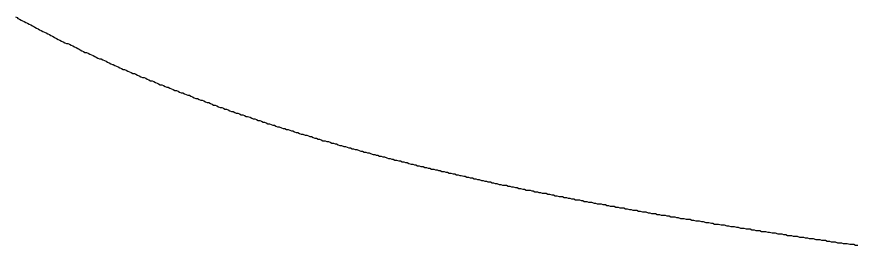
# Model space of a CAD drawing. Header units: millimetres. Extents: x 289 to 9778, y -894 to 6380.
# Drawn here: x 7116.24 to 7126.62, y 383.79 to 386.61 of the extents above; entities that cross this region are included whole.
import ezdxf

# ---------------------------------------------------------------- set-up
doc = ezdxf.new("R2010")
doc.units = ezdxf.units.MM

msp = doc.modelspace()

# ---------------------------------------------------------------- linework, layer by layer
msp.add_polyline3d([(7116.22, 386.608, 0), (7116.24, 386.598, 0), (7116.25, 386.588, 0), (7116.27, 386.578, 0), (7116.29, 386.568, 0), (7116.31, 386.558, 0), (7116.33, 386.548, 0), (7116.35, 386.538, 0), (7116.37, 386.528, 0), (7116.39, 386.518, 0), (7116.41, 386.508, 0), (7116.43, 386.498, 0), (7116.45, 386.488, 0), (7116.46, 386.478, 0), (7116.48, 386.468, 0), (7116.5, 386.458, 0), (7116.52, 386.448, 0), (7116.54, 386.438, 0), (7116.56, 386.428, 0), (7116.58, 386.418, 0), (7116.6, 386.408, 0), (7116.62, 386.398, 0), (7116.64, 386.388, 0), (7116.66, 386.378, 0), (7116.68, 386.368, 0), (7116.7, 386.358, 0), (7116.71, 386.348, 0), (7116.73, 386.338, 0), (7116.75, 386.328, 0), (7116.77, 386.318, 0), (7116.79, 386.308, 0), (7116.81, 386.298, 0), (7116.83, 386.288, 0), (7116.85, 386.278, 0), (7116.87, 386.278, 0), (7116.89, 386.268, 0), (7116.91, 386.258, 0), (7116.93, 386.248, 0), (7116.95, 386.238, 0), (7116.97, 386.228, 0), (7116.99, 386.218, 0), (7117.01, 386.208, 0), (7117.02, 386.198, 0), (7117.04, 386.188, 0), (7117.06, 386.178, 0), (7117.08, 386.168, 0), (7117.1, 386.168, 0), (7117.12, 386.158, 0), (7117.14, 386.148, 0), (7117.16, 386.138, 0), (7117.18, 386.128, 0), (7117.2, 386.118, 0), (7117.22, 386.108, 0), (7117.24, 386.098, 0), (7117.26, 386.088, 0), (7117.28, 386.088, 0), (7117.3, 386.078, 0), (7117.32, 386.068, 0), (7117.34, 386.058, 0), (7117.36, 386.048, 0), (7117.38, 386.038, 0), (7117.4, 386.028, 0), (7117.42, 386.018, 0), (7117.43, 386.018, 0), (7117.45, 386.008, 0), (7117.47, 385.998, 0), (7117.49, 385.988, 0), (7117.51, 385.978, 0), (7117.53, 385.968, 0), (7117.55, 385.958, 0), (7117.57, 385.958, 0), (7117.59, 385.948, 0), (7117.61, 385.938, 0), (7117.63, 385.928, 0), (7117.65, 385.918, 0), (7117.67, 385.908, 0), (7117.69, 385.908, 0), (7117.71, 385.898, 0), (7117.73, 385.888, 0), (7117.75, 385.878, 0), (7117.77, 385.868, 0), (7117.79, 385.858, 0), (7117.81, 385.858, 0), (7117.83, 385.848, 0), (7117.85, 385.838, 0), (7117.87, 385.828, 0), (7117.89, 385.818, 0), (7117.91, 385.818, 0), (7117.93, 385.808, 0), (7117.95, 385.798, 0), (7117.97, 385.788, 0), (7117.99, 385.778, 0), (7118.01, 385.768, 0), (7118.03, 385.768, 0), (7118.05, 385.758, 0), (7118.07, 385.748, 0), (7118.09, 385.738, 0), (7118.11, 385.738, 0), (7118.13, 385.728, 0), (7118.15, 385.718, 0), (7118.17, 385.708, 0), (7118.19, 385.698, 0), (7118.21, 385.698, 0), (7118.23, 385.688, 0), (7118.25, 385.678, 0), (7118.27, 385.668, 0), (7118.29, 385.668, 0), (7118.31, 385.658, 0), (7118.33, 385.648, 0), (7118.35, 385.638, 0), (7118.37, 385.638, 0), (7118.39, 385.628, 0), (7118.41, 385.618, 0), (7118.43, 385.608, 0), (7118.45, 385.598, 0), (7118.47, 385.598, 0), (7118.49, 385.588, 0), (7118.51, 385.578, 0), (7118.53, 385.578, 0), (7118.55, 385.568, 0), (7118.57, 385.558, 0), (7118.59, 385.548, 0), (7118.61, 385.548, 0), (7118.63, 385.538, 0), (7118.65, 385.528, 0), (7118.67, 385.518, 0), (7118.69, 385.518, 0), (7118.71, 385.508, 0), (7118.73, 385.498, 0), (7118.75, 385.488, 0), (7118.77, 385.488, 0), (7118.79, 385.478, 0), (7118.81, 385.468, 0), (7118.83, 385.468, 0), (7118.85, 385.458, 0), (7118.87, 385.448, 0), (7118.89, 385.438, 0), (7118.91, 385.438, 0), (7118.93, 385.428, 0), (7118.95, 385.418, 0), (7118.97, 385.418, 0), (7118.99, 385.408, 0), (7119.01, 385.398, 0), (7119.03, 385.398, 0), (7119.05, 385.388, 0), (7119.07, 385.378, 0), (7119.09, 385.378, 0), (7119.12, 385.368, 0), (7119.14, 385.358, 0), (7119.16, 385.348, 0), (7119.18, 385.348, 0), (7119.2, 385.338, 0), (7119.22, 385.328, 0), (7119.24, 385.328, 0), (7119.26, 385.318, 0), (7119.28, 385.308, 0), (7119.3, 385.308, 0), (7119.32, 385.298, 0), (7119.34, 385.288, 0), (7119.36, 385.288, 0), (7119.38, 385.278, 0), (7119.4, 385.268, 0), (7119.42, 385.268, 0), (7119.44, 385.258, 0), (7119.46, 385.248, 0), (7119.48, 385.248, 0), (7119.51, 385.238, 0), (7119.53, 385.228, 0), (7119.55, 385.228, 0), (7119.57, 385.218, 0), (7119.59, 385.218, 0), (7119.61, 385.208, 0), (7119.63, 385.198, 0), (7119.65, 385.198, 0), (7119.67, 385.188, 0), (7119.69, 385.178, 0), (7119.71, 385.178, 0), (7119.73, 385.168, 0), (7119.75, 385.158, 0), (7119.77, 385.158, 0), (7119.8, 385.148, 0), (7119.82, 385.148, 0), (7119.84, 385.138, 0), (7119.86, 385.128, 0), (7119.88, 385.128, 0), (7119.9, 385.118, 0), (7119.92, 385.108, 0), (7119.94, 385.108, 0), (7119.96, 385.098, 0), (7119.98, 385.098, 0), (7120, 385.088, 0), (7120.02, 385.078, 0), (7120.05, 385.078, 0), (7120.07, 385.068, 0), (7120.09, 385.068, 0), (7120.11, 385.058, 0), (7120.13, 385.048, 0), (7120.15, 385.048, 0), (7120.17, 385.038, 0), (7120.19, 385.038, 0), (7120.21, 385.028, 0), (7120.23, 385.018, 0), (7120.25, 385.018, 0), (7120.28, 385.008, 0), (7120.3, 385.008, 0), (7120.32, 384.998, 0), (7120.34, 384.988, 0), (7120.36, 384.988, 0), (7120.38, 384.978, 0), (7120.4, 384.978, 0), (7120.42, 384.968, 0), (7120.44, 384.968, 0), (7120.47, 384.958, 0), (7120.49, 384.948, 0), (7120.51, 384.948, 0), (7120.53, 384.938, 0), (7120.55, 384.938, 0), (7120.57, 384.928, 0), (7120.59, 384.928, 0), (7120.61, 384.918, 0), (7120.64, 384.908, 0), (7120.66, 384.908, 0), (7120.68, 384.898, 0), (7120.7, 384.898, 0), (7120.72, 384.888, 0), (7120.74, 384.888, 0), (7120.76, 384.878, 0), (7120.78, 384.878, 0), (7120.81, 384.868, 0), (7120.83, 384.858, 0), (7120.85, 384.858, 0), (7120.87, 384.848, 0), (7120.89, 384.848, 0), (7120.91, 384.838, 0), (7120.93, 384.838, 0), (7120.96, 384.828, 0), (7120.98, 384.828, 0), (7121, 384.818, 0), (7121.02, 384.818, 0), (7121.04, 384.808, 0), (7121.06, 384.808, 0), (7121.08, 384.798, 0), (7121.11, 384.788, 0), (7121.13, 384.788, 0), (7121.15, 384.778, 0), (7121.17, 384.778, 0), (7121.19, 384.768, 0), (7121.21, 384.768, 0), (7121.23, 384.758, 0), (7121.26, 384.758, 0), (7121.28, 384.748, 0), (7121.3, 384.748, 0), (7121.32, 384.738, 0), (7121.34, 384.738, 0), (7121.36, 384.728, 0), (7121.39, 384.728, 0), (7121.41, 384.718, 0), (7121.43, 384.718, 0), (7121.45, 384.708, 0), (7121.47, 384.708, 0), (7121.49, 384.698, 0), (7121.52, 384.698, 0), (7121.54, 384.688, 0), (7121.56, 384.688, 0), (7121.58, 384.678, 0), (7121.6, 384.678, 0), (7121.63, 384.668, 0), (7121.65, 384.668, 0), (7121.67, 384.658, 0), (7121.69, 384.658, 0), (7121.71, 384.648, 0), (7121.73, 384.648, 0), (7121.76, 384.638, 0), (7121.78, 384.638, 0), (7121.8, 384.628, 0), (7121.82, 384.628, 0), (7121.84, 384.618, 0), (7121.87, 384.618, 0), (7121.89, 384.608, 0), (7121.91, 384.608, 0), (7121.93, 384.598, 0), (7121.95, 384.598, 0), (7121.98, 384.588, 0), (7122, 384.588, 0), (7122.02, 384.578, 0), (7122.04, 384.578, 0), (7122.06, 384.568, 0), (7122.09, 384.568, 0), (7122.11, 384.558, 0), (7122.13, 384.558, 0), (7122.15, 384.548, 0), (7122.17, 384.548, 0), (7122.2, 384.538, 0), (7122.22, 384.538, 0), (7122.24, 384.528, 0), (7122.26, 384.528, 0), (7122.29, 384.528, 0), (7122.31, 384.518, 0), (7122.33, 384.518, 0), (7122.35, 384.508, 0), (7122.37, 384.508, 0), (7122.4, 384.498, 0), (7122.42, 384.498, 0), (7122.44, 384.488, 0), (7122.46, 384.488, 0), (7122.49, 384.478, 0), (7122.51, 384.478, 0), (7122.53, 384.468, 0), (7122.55, 384.468, 0), (7122.58, 384.468, 0), (7122.6, 384.458, 0), (7122.62, 384.458, 0), (7122.64, 384.448, 0), (7122.67, 384.448, 0), (7122.69, 384.438, 0), (7122.71, 384.438, 0), (7122.73, 384.428, 0), (7122.75, 384.428, 0), (7122.78, 384.428, 0), (7122.8, 384.418, 0), (7122.82, 384.418, 0), (7122.85, 384.408, 0), (7122.87, 384.408, 0), (7122.89, 384.398, 0), (7122.91, 384.398, 0), (7122.94, 384.388, 0), (7122.96, 384.388, 0), (7122.98, 384.388, 0), (7123, 384.378, 0), (7123.03, 384.378, 0), (7123.05, 384.368, 0), (7123.07, 384.368, 0), (7123.09, 384.358, 0), (7123.12, 384.358, 0), (7123.14, 384.348, 0), (7123.16, 384.348, 0), (7123.19, 384.348, 0), (7123.21, 384.338, 0), (7123.23, 384.338, 0), (7123.25, 384.328, 0), (7123.28, 384.328, 0), (7123.3, 384.318, 0), (7123.32, 384.318, 0), (7123.34, 384.318, 0), (7123.37, 384.308, 0), (7123.39, 384.308, 0), (7123.41, 384.298, 0), (7123.44, 384.298, 0), (7123.46, 384.298, 0), (7123.48, 384.288, 0), (7123.51, 384.288, 0), (7123.53, 384.278, 0), (7123.55, 384.278, 0), (7123.57, 384.268, 0), (7123.6, 384.268, 0), (7123.62, 384.268, 0), (7123.64, 384.258, 0), (7123.67, 384.258, 0), (7123.69, 384.248, 0), (7123.71, 384.248, 0), (7123.74, 384.248, 0), (7123.76, 384.238, 0), (7123.78, 384.238, 0), (7123.81, 384.228, 0), (7123.83, 384.228, 0), (7123.85, 384.218, 0), (7123.88, 384.218, 0), (7123.9, 384.218, 0), (7123.92, 384.208, 0), (7123.94, 384.208, 0), (7123.97, 384.198, 0), (7123.99, 384.198, 0), (7124.01, 384.198, 0), (7124.04, 384.188, 0), (7124.06, 384.188, 0), (7124.08, 384.178, 0), (7124.11, 384.178, 0), (7124.13, 384.178, 0), (7124.15, 384.168, 0), (7124.18, 384.168, 0), (7124.2, 384.158, 0), (7124.23, 384.158, 0), (7124.25, 384.158, 0), (7124.27, 384.148, 0), (7124.3, 384.148, 0), (7124.32, 384.138, 0), (7124.34, 384.138, 0), (7124.37, 384.138, 0), (7124.39, 384.128, 0), (7124.41, 384.128, 0), (7124.44, 384.118, 0), (7124.46, 384.118, 0), (7124.48, 384.118, 0), (7124.51, 384.108, 0), (7124.53, 384.108, 0), (7124.56, 384.108, 0), (7124.58, 384.098, 0), (7124.6, 384.098, 0), (7124.63, 384.088, 0), (7124.65, 384.088, 0), (7124.67, 384.088, 0), (7124.7, 384.078, 0), (7124.72, 384.078, 0), (7124.75, 384.068, 0), (7124.77, 384.068, 0), (7124.79, 384.068, 0), (7124.82, 384.058, 0), (7124.84, 384.058, 0), (7124.86, 384.048, 0), (7124.89, 384.048, 0), (7124.91, 384.048, 0), (7124.94, 384.038, 0), (7124.96, 384.038, 0), (7124.98, 384.038, 0), (7125.01, 384.028, 0), (7125.03, 384.028, 0), (7125.06, 384.018, 0), (7125.08, 384.018, 0), (7125.1, 384.018, 0), (7125.13, 384.008, 0), (7125.15, 384.008, 0), (7125.18, 383.998, 0), (7125.2, 383.998, 0), (7125.22, 383.998, 0), (7125.25, 383.988, 0), (7125.27, 383.988, 0), (7125.3, 383.988, 0), (7125.32, 383.978, 0), (7125.35, 383.978, 0), (7125.37, 383.968, 0), (7125.39, 383.968, 0), (7125.42, 383.968, 0), (7125.44, 383.958, 0), (7125.47, 383.958, 0), (7125.49, 383.958, 0), (7125.52, 383.948, 0), (7125.54, 383.948, 0), (7125.57, 383.938, 0), (7125.59, 383.938, 0), (7125.61, 383.938, 0), (7125.64, 383.928, 0), (7125.66, 383.928, 0), (7125.69, 383.928, 0), (7125.71, 383.918, 0), (7125.74, 383.918, 0), (7125.76, 383.908, 0), (7125.79, 383.908, 0), (7125.81, 383.908, 0), (7125.83, 383.898, 0), (7125.86, 383.898, 0), (7125.88, 383.898, 0), (7125.91, 383.888, 0), (7125.93, 383.888, 0), (7125.96, 383.888, 0), (7125.98, 383.878, 0), (7126.01, 383.878, 0), (7126.03, 383.868, 0), (7126.06, 383.868, 0), (7126.08, 383.868, 0), (7126.11, 383.858, 0), (7126.13, 383.858, 0), (7126.16, 383.858, 0), (7126.18, 383.848, 0), (7126.21, 383.848, 0), (7126.23, 383.848, 0), (7126.25, 383.838, 0), (7126.28, 383.838, 0), (7126.3, 383.828, 0), (7126.33, 383.828, 0), (7126.35, 383.828, 0), (7126.38, 383.818, 0), (7126.4, 383.818, 0), (7126.43, 383.818, 0), (7126.45, 383.808, 0), (7126.48, 383.808, 0), (7126.5, 383.808, 0), (7126.53, 383.798, 0), (7126.55, 383.798, 0), (7126.58, 383.798, 0), (7126.6, 383.788, 0), (7126.63, 383.788, 0)])

doc.saveas('drawing.dxf')
